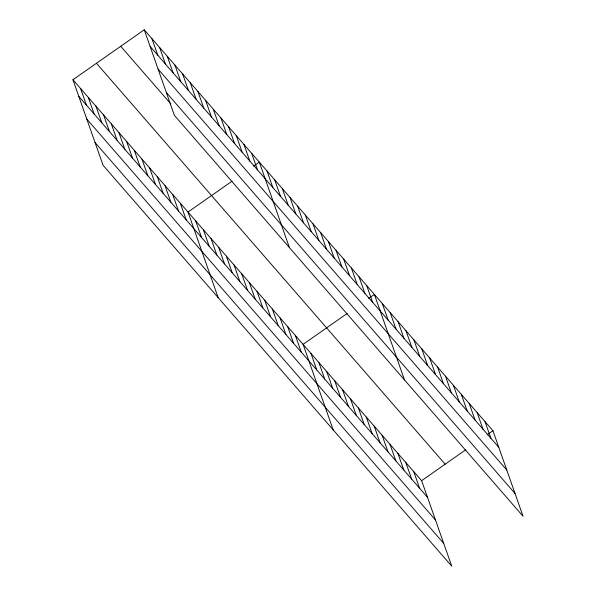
<?xml version="1.0" encoding="UTF-8"?>
<svg xmlns="http://www.w3.org/2000/svg" width="596" height="596" viewBox="0 0 596 596"><rect width="100%" height="100%" fill="white"/><g stroke="black" fill="none" stroke-linecap="round" stroke-linejoin="round"><path stroke-width="0.89" d="M72.943 79.737L421.633 480.674L451.753 566.2L103.056 165.263L72.943 79.737L144.247 29.8L492.944 430.737L523.057 516.263L174.367 115.326L144.247 29.8M232.112 181.162L188.008 212.049L218.129 297.575M253.613 166.105L259.32 162.112L289.433 247.631M347.177 313.474L303.081 344.354L333.194 429.88M368.678 298.41L374.385 294.417L404.505 379.943M421.633 480.674L465.737 449.786M487.237 434.73L492.944 430.737M150.095 46.399L498.785 447.335M158.104 69.143L506.794 470.08M166.359 92.581L515.048 493.518M120.72 46.279L170.873 103.95M96.47 63.258L445.167 464.195M78.784 96.343L427.481 497.273M86.8 119.088L435.49 520.017M95.047 142.519L443.744 543.455M485.04 421.648L490.88 438.246M477.135 412.559L482.976 429.157M469.231 403.47L475.079 420.076M461.326 394.381L467.175 410.987M453.422 385.299L459.27 401.898M445.517 376.21L451.366 392.809M437.613 367.121L443.461 383.72M429.709 358.032L435.557 374.631M421.804 348.943L427.652 365.542M413.907 339.854L419.748 356.46M406.003 330.765L411.843 347.371M398.098 321.684L403.939 338.282M390.194 312.595L396.042 329.193M382.289 303.506L388.138 320.104M366.711 285.596L372.56 302.194M359.045 276.775L364.886 293.374M351.372 267.954L357.22 284.553M343.698 259.133L349.547 275.739M336.032 250.313L341.873 266.919M413.728 471.585L419.577 488.191M328.359 241.492L334.207 258.098M405.824 462.496L411.672 479.102M320.685 232.671L326.534 249.277M397.919 453.414L403.768 470.013M313.019 223.85L318.86 240.456M390.015 444.325L395.863 460.924M305.346 215.029L311.194 231.635M382.118 435.236L387.959 451.835M297.672 206.209L303.52 222.815M374.214 426.147L380.054 442.746M289.999 197.388L295.847 213.994M366.309 417.058L372.15 433.657M282.333 188.567L288.173 205.173M358.405 407.969L364.253 424.575M274.659 179.746L280.507 196.352M350.5 398.88L356.348 415.487M266.986 170.933L272.834 187.531M342.596 389.799L348.444 406.397M334.691 380.71L340.54 397.308M251.646 153.291L257.494 169.89M326.787 371.621L332.635 388.22M243.973 144.47L249.821 161.069M318.882 362.532L324.731 379.13M236.307 135.65L242.147 152.248M310.978 353.443L316.826 370.049M228.633 126.829L234.481 143.427M220.96 118.008L226.808 134.607M295.407 335.533L301.256 352.139M213.286 109.187L219.134 125.786M287.734 326.712L293.582 343.318M205.62 100.366L211.468 116.965M280.068 317.899L285.909 334.498M197.946 91.546L203.795 108.144M272.394 309.078L278.243 325.677M190.273 82.725L196.121 99.323M264.721 300.257L270.569 316.856M182.607 73.904L188.448 90.503M257.047 291.437L262.896 308.035M174.933 65.083L180.782 81.682M249.381 282.616L255.222 299.214M167.26 56.262L173.108 72.861M241.708 273.795L247.556 290.394M159.594 47.442L165.435 64.04M234.034 264.974L239.883 281.573M151.92 38.621L157.769 55.219M226.368 256.153L232.209 272.752M218.695 247.333L224.543 263.931M211.021 238.512L216.87 255.11M203.355 229.691L209.196 246.29M195.682 220.87L201.53 237.469M180.335 203.229L186.183 219.827M172.669 194.408L178.517 211.006M164.995 185.587L170.843 202.186M157.322 176.766L163.17 193.365M149.656 167.945L155.496 184.544M141.982 159.125L147.83 175.723M134.309 150.304L140.157 166.902M126.643 141.483L132.483 158.082M118.969 132.662L124.817 149.261M111.296 123.841L117.144 140.44M103.629 115.021L109.47 131.627M95.956 106.2L101.804 122.806M88.282 97.379L94.131 113.985M80.609 88.558L86.457 105.164"/></g></svg>
